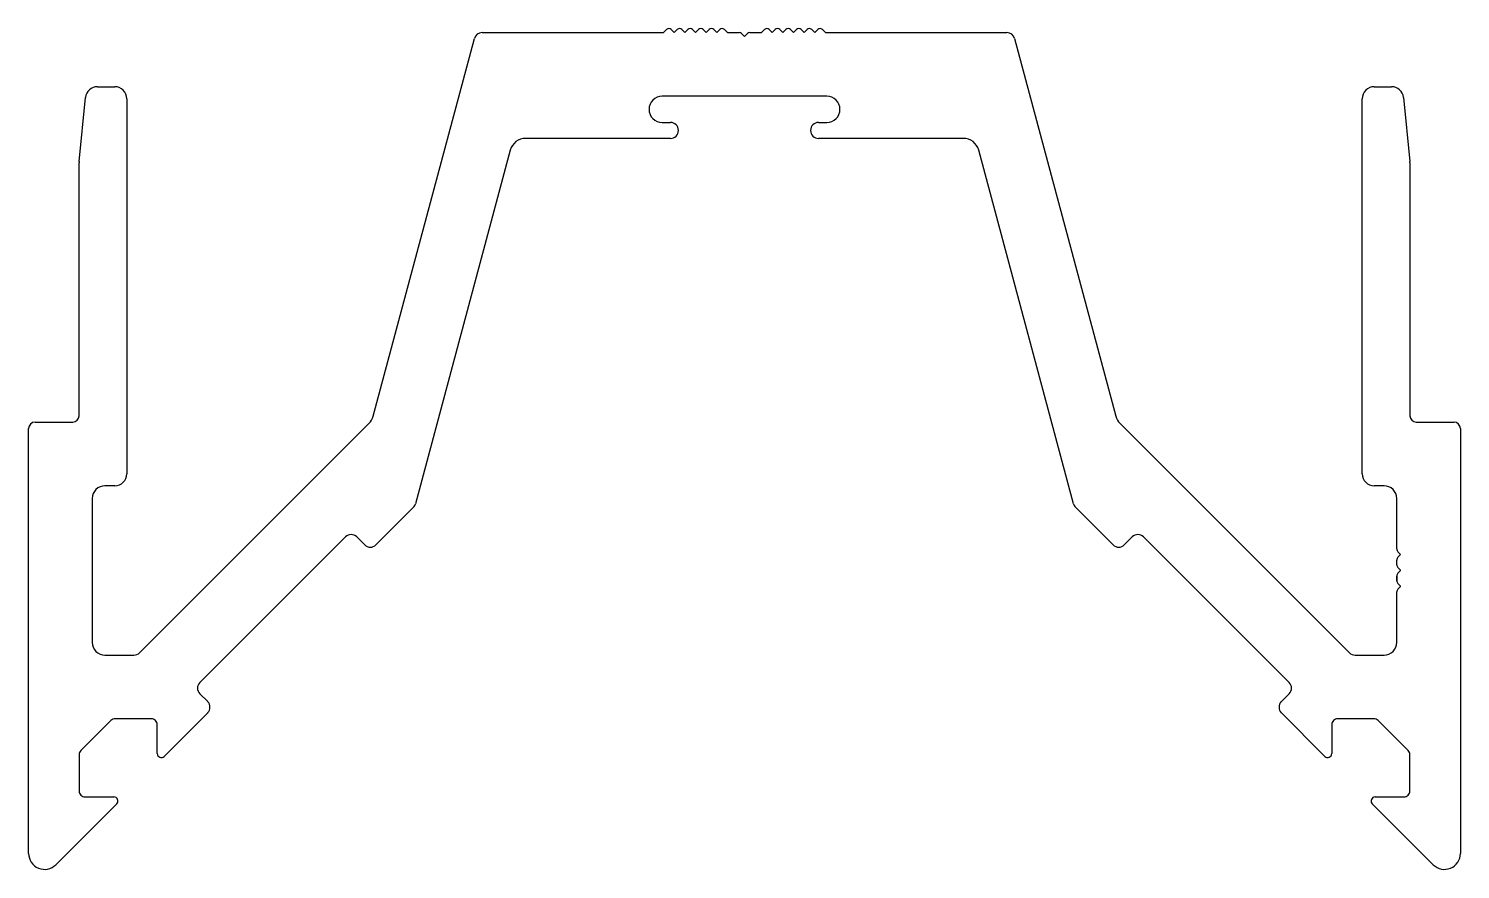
# Model space of a CAD drawing. Extents: x -45 to 45, y 0.5 to 53.4.
import ezdxf

# ---------------------------------------------------------------- set-up
doc = ezdxf.new("R2010")
doc.units = 0
doc.layers.add('1', color=7, linetype='CONTINUOUS')

msp = doc.modelspace()

# ---------------------------------------------------------------- linework, layer by layer
at = {"layer": '1', "color": 7, "linetype": 'CONTINUOUS'}
for p, q in [((-16.47, 53.151), (-5.054, 53.151)), ((-5.054, 53.151), (-4.864, 53.341)), ((-4.577, 53.341), (-4.386, 53.151)), ((-4.386, 53.151), (-4.196, 53.341)), ((-3.908, 53.341), (-3.718, 53.151)), ((-3.718, 53.151), (-3.527, 53.341)), ((-3.24, 53.341), (-3.049, 53.151)), ((-3.049, 53.151), (-2.859, 53.341)), ((-2.572, 53.341), (-2.381, 53.151)), ((-2.381, 53.151), (-2.191, 53.341)), ((-1.903, 53.341), (-1.713, 53.151)), ((-1.713, 53.151), (-1.522, 53.341)), ((-1.235, 53.341), (-1.044, 53.151)), ((-1.044, 53.151), (-0.304, 53.151)), ((0.364, 53.151), (1.104, 53.151)), ((1.104, 53.151), (1.294, 53.341)), ((1.582, 53.341), (1.772, 53.151)), ((1.772, 53.151), (1.963, 53.341)), ((2.25, 53.341), (2.441, 53.151)), ((2.441, 53.151), (2.631, 53.341)), ((2.918, 53.341), (3.109, 53.151)), ((3.109, 53.151), (3.299, 53.341)), ((3.587, 53.341), (3.777, 53.151)), ((3.777, 53.151), (3.968, 53.341)), ((4.255, 53.341), (4.446, 53.151)), ((4.446, 53.151), (4.636, 53.341)), ((4.923, 53.341), (5.114, 53.151)), ((5.114, 53.151), (16.529, 53.151)), ((-23.316, 29.031), (-16.953, 52.78)), ((-0.161, 53.091), (0.03, 52.901)), ((0.03, 52.901), (0.22, 53.091)), ((17.012, 52.78), (23.376, 29.031)), ((-40.638, 49.751), (-39.56, 49.751)), ((39.62, 49.751), (40.697, 49.751)), ((-41.796, 45.041), (-41.394, 49.067)), ((-38.8, 48.991), (-38.8, 25.42)), ((5.205, 49.151), (-5.145, 49.151)), ((38.86, 25.42), (38.86, 48.991)), ((41.453, 49.067), (41.856, 45.041)), ((-5.145, 47.501), (-4.62, 47.501)), ((4.68, 47.501), (5.205, 47.501)), ((-4.62, 46.501), (-13.727, 46.501)), ((13.786, 46.501), (4.68, 46.501)), ((-14.693, 45.76), (-20.649, 23.53)), ((20.709, 23.53), (14.752, 45.76)), ((-41.8, 29.06), (-41.8, 44.966)), ((41.86, 44.966), (41.86, 29.06)), ((-44.97, 1.541), (-44.97, 28.26)), ((-44.57, 28.66), (-42.2, 28.66)), ((-37.997, 14.161), (-23.575, 28.583)), ((23.635, 28.583), (38.056, 14.161)), ((42.26, 28.66), (44.63, 28.66)), ((45.03, 28.26), (45.03, 1.541)), ((-39.56, 24.66), (-40.17, 24.66)), ((40.23, 24.66), (39.62, 24.66)), ((-40.97, 23.86), (-40.97, 14.815)), ((41.03, 20.691), (41.03, 23.86)), ((-20.779, 23.306), (-23.138, 20.946)), ((23.198, 20.946), (20.838, 23.306)), ((-25.054, 21.447), (-34.211, 12.29)), ((-23.846, 20.946), (-24.347, 21.447)), ((24.406, 21.447), (23.905, 20.946)), ((34.271, 12.29), (25.113, 21.447)), ((41.03, 19.691), (41.03, 19.984)), ((41.274, 20.343), (41.103, 20.514)), ((41.103, 20.161), (41.274, 20.332)), ((41.03, 18.691), (41.03, 18.984)), ((41.03, 18.984), (41.03, 18.691)), ((41.03, 18.691), (41.03, 18.984)), ((41.03, 18.984), (41.03, 18.691)), ((41.03, 18.691), (41.03, 18.984)), ((41.274, 19.343), (41.103, 19.514)), ((41.103, 19.161), (41.274, 19.332)), ((41.274, 18.343), (41.103, 18.514)), ((41.103, 18.161), (41.274, 18.332)), ((41.03, 14.815), (41.03, 17.984)), ((41.03, 17.984), (41.03, 17.984)), ((41.03, 17.984), (41.03, 17.984)), ((41.03, 17.984), (41.03, 17.984)), ((41.03, 14.815), (41.03, 14.815)), ((-40.17, 14.015), (-38.35, 14.015)), ((38.41, 14.015), (40.23, 14.015)), ((-34.211, 11.583), (-33.716, 11.088)), ((33.776, 11.088), (34.271, 11.583)), ((-39.797, 9.903), (-41.689, 8.012)), ((-37.265, 10.015), (-39.528, 10.015)), ((-33.716, 10.381), (-36.45, 7.647)), ((36.51, 7.647), (33.776, 10.381)), ((39.587, 10.015), (37.324, 10.015)), ((41.748, 8.012), (39.857, 9.903)), ((-36.884, 7.826), (-36.884, 9.634)), ((36.943, 9.634), (36.943, 7.826)), ((-41.8, 7.743), (-41.8, 5.48)), ((41.86, 5.48), (41.86, 7.743)), ((-39.432, 4.665), (-43.263, 0.834)), ((-41.419, 5.099), (-39.611, 5.099)), ((43.323, 0.834), (39.491, 4.665)), ((39.671, 5.099), (41.479, 5.099))]:
    msp.add_line(p, q, dxfattribs=at)
for centre, radius, start, end in [((-16.47, 52.651), 0.5, 90, 165), ((-4.72, 53.198), 0.203, 45, 135), ((-4.052, 53.198), 0.203, 45, 135), ((-3.384, 53.198), 0.203, 45, 135), ((-2.715, 53.198), 0.203, 45, 135), ((-2.047, 53.198), 0.203, 45, 135), ((-1.379, 53.198), 0.203, 45, 135), ((-0.304, 52.948), 0.203, 45, 90), ((0.364, 52.948), 0.203, 90, 135), ((1.438, 53.198), 0.203, 45, 135), ((2.106, 53.198), 0.203, 45, 135), ((2.775, 53.198), 0.203, 45, 135), ((3.443, 53.198), 0.203, 45, 135), ((4.111, 53.198), 0.203, 45, 135), ((4.78, 53.198), 0.203, 45, 135), ((16.529, 52.651), 0.5, 15, 90), ((-40.638, 48.991), 0.76, 90.00016, 174.28941), ((-39.56, 48.991), 0.76, 360, 90.00016), ((39.62, 48.991), 0.76, 89.99984, 180), ((40.697, 48.991), 0.76, 5.71059, 89.99984), ((-5.145, 48.326), 0.825, 90, 270), ((5.205, 48.326), 0.825, 270, 90), ((-4.62, 47.001), 0.5, 270, 90), ((4.68, 47.001), 0.5, 90, 270), ((-13.727, 45.501), 1, 90, 165), ((13.786, 45.501), 1, 15, 90), ((-41.04, 44.966), 0.76, 174.28941, 180), ((41.1, 44.966), 0.76, 0, 5.71059), ((-42.2, 29.06), 0.4, 270, 360), ((-24.282, 29.29), 1, 315, 345), ((24.342, 29.29), 1, 195, 225), ((42.26, 29.06), 0.4, 180, 270), ((-44.57, 28.26), 0.4, 90, 180), ((44.63, 28.26), 0.4, 0, 90), ((-39.56, 25.42), 0.76, 270, 360), ((39.62, 25.42), 0.76, 180, 270), ((-40.17, 23.86), 0.8, 90, 180), ((40.23, 23.86), 0.8, 0, 90), ((-21.132, 23.659), 0.5, 315, 345), ((21.192, 23.659), 0.5, 195, 225), ((-24.7, 21.094), 0.5, 45, 135), ((-23.492, 21.3), 0.5, 225, 315), ((23.551, 21.3), 0.5, 225, 315), ((24.76, 21.094), 0.5, 45, 135), ((41.28, 20.691), 0.25, 180, 225), ((41.28, 19.984), 0.25, 135, 180), ((41.268, 20.338), 0.008, 315, 45), ((41.28, 19.691), 0.25, 180, 225), ((41.28, 18.984), 0.25, 135, 180), ((41.268, 19.338), 0.008, 315, 45), ((41.28, 18.691), 0.25, 180, 225), ((41.28, 17.984), 0.25, 135, 180), ((41.268, 18.338), 0.008, 315, 45), ((-40.17, 14.815), 0.8, 180, 270.00002), ((40.23, 14.815), 0.8, 269.99998, 360), ((-38.35, 14.515), 0.5, 270.00002, 315), ((38.41, 14.515), 0.5, 225, 269.99998), ((-33.858, 11.937), 0.5, 135, 225), ((33.917, 11.937), 0.5, 315, 45), ((-34.07, 10.735), 0.5, 315, 45), ((34.129, 10.735), 0.5, 135, 225), ((-39.528, 9.634), 0.381, 89.99987, 134.99978), ((-37.265, 9.634), 0.381, 359.99996, 90.00004), ((37.324, 9.634), 0.381, 89.99996, 180.00004), ((39.587, 9.634), 0.381, 45.00022, 90.00013), ((-41.419, 7.743), 0.381, 135.00014, 180.00006), ((-36.63, 7.826), 0.254, 180, 315), ((36.689, 7.826), 0.254, 225, 360), ((41.479, 7.743), 0.381, 359.99994, 44.99986), ((-41.419, 5.48), 0.381, 179.99996, 270.00004), ((41.479, 5.48), 0.381, 269.99996, 0.00004), ((-39.611, 4.845), 0.254, 314.99998, 90.00004), ((39.671, 4.845), 0.254, 89.99996, 225.00002), ((-43.97, 1.541), 1, 180, 315), ((44.03, 1.541), 1, 225, 0)]:
    msp.add_arc(centre, radius, start, end, dxfattribs=at)

doc.saveas('drawing.dxf')
